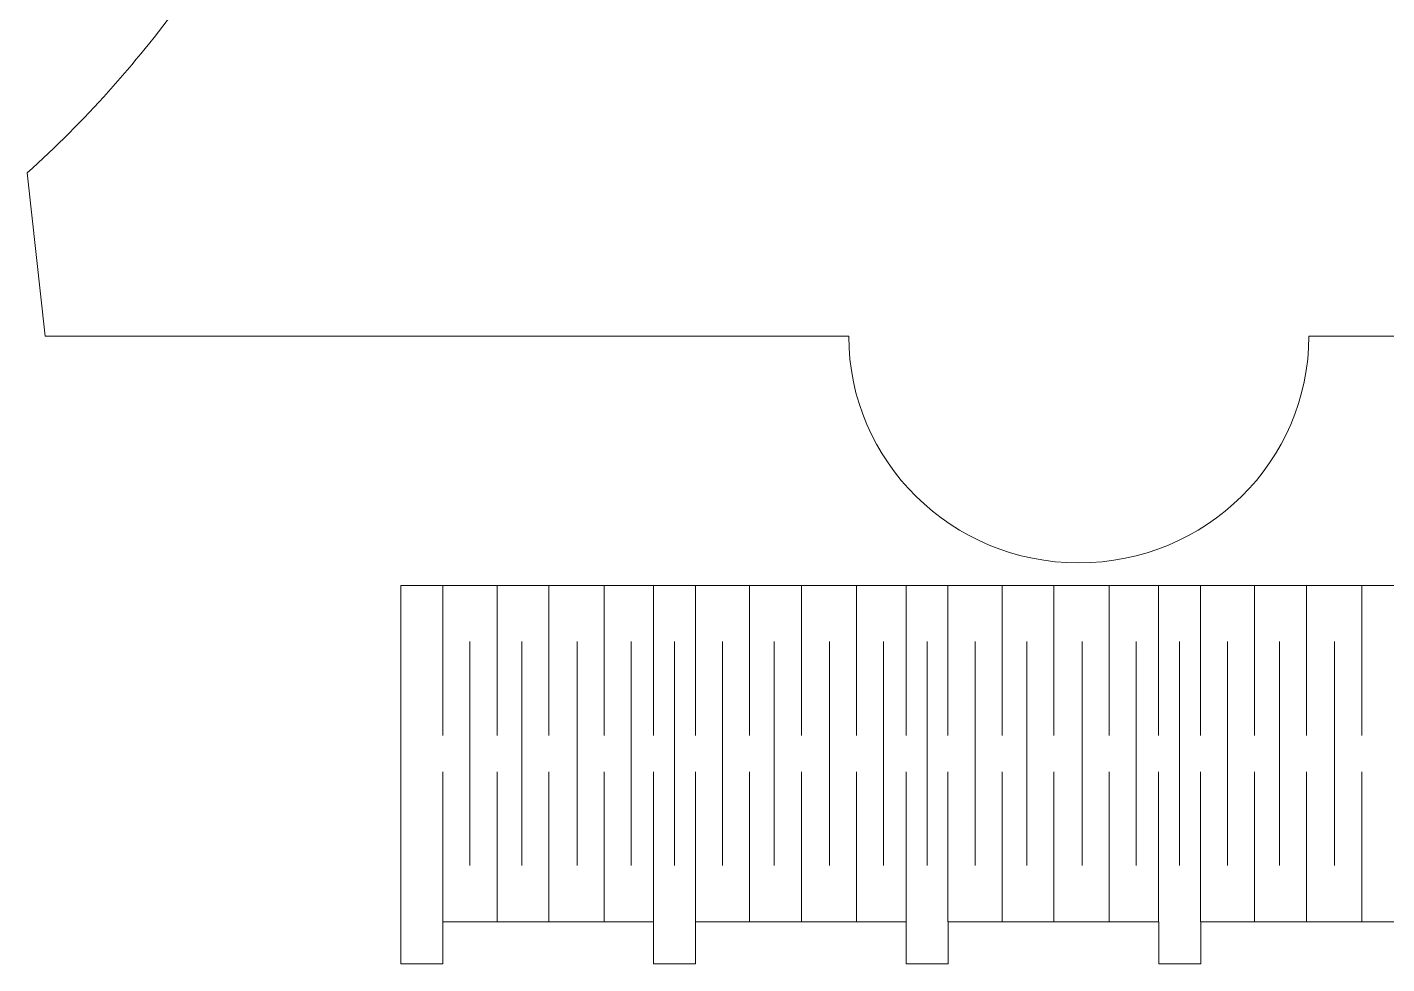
# Model space of a CAD drawing. Header units: centimetres. Extents: x -198 to 198, y -41 to 41.
# Drawn here: x 135.81 to 145.5, y -29.66 to -22.98 of the extents above; entities that cross this region are included whole.
import ezdxf

# ---------------------------------------------------------------- set-up
doc = ezdxf.new("R2010")
doc.units = ezdxf.units.CM
doc.header["$MEASUREMENT"] = 0
doc.layers.add('Camada 1', color=7, linetype='Continuous')

msp = doc.modelspace()

# ---------------------------------------------------------------- linework, layer by layer
at = {"layer": 'Camada 1', "color": 250, "lineweight": 20}
for points, knots in [([(143.3074, -10.80343), (142.40816, -10.80343), (141.67919, -11.5226), (141.67919, -12.40975), (141.67919, -12.40975), (141.67919, -12.55356), (141.69846, -12.69291), (141.73439, -12.82554), (141.73439, -12.82554), (141.00658, -13.06872), (140.38304, -13.50171), (139.80817, -14.14323), (139.80817, -14.14323), (139.46758, -14.5233), (139.19475, -14.95712), (139.00643, -15.43727), (139.00643, -15.43727), (138.58129, -16.52129), (138.79334, -17.45885), (138.63295, -18.71946), (138.63295, -18.71946), (138.4533, -20.13146), (137.73757, -21.66625), (136.89545, -22.81347), (136.89545, -22.81347), (136.57811, -23.24579), (136.21938, -23.64984), (135.8074, -24.02083), (135.8074, -24.02083), (135.8074, -24.02083), (135.93561, -25.18446), (135.93561, -25.18446), (135.93561, -25.18446), (135.93561, -25.18446), (141.66638, -25.18446), (141.66638, -25.18446), (141.66638, -25.18446), (141.66638, -26.0786), (142.40109, -26.80343), (143.3074, -26.80343), (143.3074, -26.80343), (144.21371, -26.80343), (144.94842, -26.0786), (144.94842, -25.18446), (144.94842, -25.18446), (144.94842, -25.18446), (150.67919, -25.18446), (150.67919, -25.18446), (150.67919, -25.18446), (150.67919, -25.18446), (150.8074, -24.02083), (150.8074, -24.02083), (150.8074, -24.02083), (150.39542, -23.64984), (150.03669, -23.24579), (149.71935, -22.81347), (149.71935, -22.81347), (148.87723, -21.66625), (148.1615, -20.13146), (147.98185, -18.71946), (147.98185, -18.71946), (147.82146, -17.45885), (148.03351, -16.52129), (147.60837, -15.43727), (147.60837, -15.43727), (147.42005, -14.95712), (147.14722, -14.5233), (146.80663, -14.14323), (146.80663, -14.14323), (146.23176, -13.50171), (145.60822, -13.06872), (144.88041, -12.82554), (144.88041, -12.82554), (144.91634, -12.69291), (144.93561, -12.55356), (144.93561, -12.40975), (144.93561, -12.40975), (144.93561, -11.5226), (144.20664, -10.80343), (143.3074, -10.80343)], [0, 0, 0, 0, 0.047619, 0.047619, 0.047619, 0.047619, 0.0952381, 0.0952381, 0.0952381, 0.0952381, 0.1428571, 0.1428571, 0.1428571, 0.1428571, 0.1904762, 0.1904762, 0.1904762, 0.1904762, 0.2380952, 0.2380952, 0.2380952, 0.2380952, 0.2857143, 0.2857143, 0.2857143, 0.2857143, 0.3333333, 0.3333333, 0.3333333, 0.3333333, 0.3809524, 0.3809524, 0.3809524, 0.3809524, 0.4285714, 0.4285714, 0.4285714, 0.4285714, 0.4761905, 0.4761905, 0.4761905, 0.4761905, 0.5238095, 0.5238095, 0.5238095, 0.5238095, 0.5714286, 0.5714286, 0.5714286, 0.5714286, 0.6190476, 0.6190476, 0.6190476, 0.6190476, 0.6666667, 0.6666667, 0.6666667, 0.6666667, 0.7142857, 0.7142857, 0.7142857, 0.7142857, 0.7619048, 0.7619048, 0.7619048, 0.7619048, 0.8095238, 0.8095238, 0.8095238, 0.8095238, 0.8571429, 0.8571429, 0.8571429, 0.8571429, 0.9047619, 0.9047619, 0.9047619, 0.9047619, 1, 1, 1, 1]), ([(151.41628, -29.36349), (151.41628, -29.36349), (151.20128, -29.36349), (151.20128, -29.36349), (151.20128, -29.36349), (151.20128, -29.36349), (151.20128, -29.66349), (151.20128, -29.66349), (151.20128, -29.66349), (151.20128, -29.66349), (150.90128, -29.66349), (150.90128, -29.66349), (150.90128, -29.66349), (150.90128, -29.66349), (150.90128, -29.36349), (150.90128, -29.36349), (150.90128, -29.36349), (150.90128, -29.36349), (149.59628, -29.36349), (149.59628, -29.36349), (149.59628, -29.36349), (149.59628, -29.36349), (149.59628, -29.66349), (149.59628, -29.66349), (149.59628, -29.66349), (149.59628, -29.66349), (149.29628, -29.66349), (149.29628, -29.66349), (149.29628, -29.66349), (149.29628, -29.66349), (149.29628, -29.36349), (149.29628, -29.36349), (149.29628, -29.36349), (149.29628, -29.36349), (147.79128, -29.36349), (147.79128, -29.36349), (147.79128, -29.36349), (147.79128, -29.36349), (147.79128, -29.66349), (147.79128, -29.66349), (147.79128, -29.66349), (147.79128, -29.66349), (147.49128, -29.66349), (147.49128, -29.66349), (147.49128, -29.66349), (147.49128, -29.66349), (147.49128, -29.36349), (147.49128, -29.36349), (147.49128, -29.36349), (147.49128, -29.36349), (145.98228, -29.36349), (145.98228, -29.36349), (145.98228, -29.36349), (145.98228, -29.36349), (145.98228, -29.66349), (145.98228, -29.66349), (145.98228, -29.66349), (145.98228, -29.66349), (145.68228, -29.66349), (145.68228, -29.66349), (145.68228, -29.66349), (145.68228, -29.66349), (145.68228, -29.36349), (145.68228, -29.36349), (145.68228, -29.36349), (145.68228, -29.36349), (144.17728, -29.36349), (144.17728, -29.36349), (144.17728, -29.36349), (144.17728, -29.36349), (144.17728, -29.66349), (144.17728, -29.66349), (144.17728, -29.66349), (144.17728, -29.66349), (143.87728, -29.66349), (143.87728, -29.66349), (143.87728, -29.66349), (143.87728, -29.66349), (143.87728, -29.36349), (143.87728, -29.36349), (143.87728, -29.36349), (143.87728, -29.36349), (142.37528, -29.36349), (142.37528, -29.36349), (142.37528, -29.36349), (142.37528, -29.36349), (142.37528, -29.66349), (142.37528, -29.66349), (142.37528, -29.66349), (142.37528, -29.66349), (142.07528, -29.66349), (142.07528, -29.66349), (142.07528, -29.66349), (142.07528, -29.66349), (142.07528, -29.36349), (142.07528, -29.36349), (142.07528, -29.36349), (142.07528, -29.36349), (140.57328, -29.36349), (140.57328, -29.36349), (140.57328, -29.36349), (140.57328, -29.36349), (140.57328, -29.66349), (140.57328, -29.66349), (140.57328, -29.66349), (140.57328, -29.66349), (140.27328, -29.66349), (140.27328, -29.66349), (140.27328, -29.66349), (140.27328, -29.66349), (140.27328, -29.36349), (140.27328, -29.36349), (140.27328, -29.36349), (140.27328, -29.36349), (138.77228, -29.36349), (138.77228, -29.36349), (138.77228, -29.36349), (138.77228, -29.36349), (138.77228, -29.66349), (138.77228, -29.66349), (138.77228, -29.66349), (138.21323, -29.66349), (139.03233, -29.66349), (138.47328, -29.66349), (138.47328, -29.66349), (138.47328, -29.66349), (138.47328, -26.96349), (138.47328, -26.96349), (138.47328, -26.96349), (143.38861, -26.96349), (146.50095, -26.96349), (151.41628, -26.96349), (151.41628, -26.96349), (151.41628, -26.96349), (154.37216, -26.96349), (154.37216, -26.96349), (154.37216, -26.96349), (159.28749, -26.96349), (162.39983, -26.96349), (167.31516, -26.96349), (167.31516, -26.96349), (167.31516, -26.96349), (167.31516, -29.66349), (167.31516, -29.66349), (167.31516, -29.66349), (166.75611, -29.66349), (167.57521, -29.66349), (167.01616, -29.66349), (167.01616, -29.66349), (167.01616, -29.66349), (167.01616, -29.36349), (167.01616, -29.36349), (167.01616, -29.36349), (167.01616, -29.36349), (165.51516, -29.36349), (165.51516, -29.36349), (165.51516, -29.36349), (165.51516, -29.36349), (165.51516, -29.66349), (165.51516, -29.66349), (165.51516, -29.66349), (165.51516, -29.66349), (165.21516, -29.66349), (165.21516, -29.66349), (165.21516, -29.66349), (165.21516, -29.66349), (165.21516, -29.36349), (165.21516, -29.36349), (165.21516, -29.36349), (165.21516, -29.36349), (163.71316, -29.36349), (163.71316, -29.36349), (163.71316, -29.36349), (163.71316, -29.36349), (163.71316, -29.66349), (163.71316, -29.66349), (163.71316, -29.66349), (163.71316, -29.66349), (163.41316, -29.66349), (163.41316, -29.66349), (163.41316, -29.66349), (163.41316, -29.66349), (163.41316, -29.36349), (163.41316, -29.36349), (163.41316, -29.36349), (163.41316, -29.36349), (161.91116, -29.36349), (161.91116, -29.36349), (161.91116, -29.36349), (161.91116, -29.36349), (161.91116, -29.66349), (161.91116, -29.66349), (161.91116, -29.66349), (161.91116, -29.66349), (161.61116, -29.66349), (161.61116, -29.66349), (161.61116, -29.66349), (161.61116, -29.66349), (161.61116, -29.36349), (161.61116, -29.36349), (161.61116, -29.36349), (161.61116, -29.36349), (160.10616, -29.36349), (160.10616, -29.36349), (160.10616, -29.36349), (160.10616, -29.36349), (160.10616, -29.66349), (160.10616, -29.66349), (160.10616, -29.66349), (160.10616, -29.66349), (159.80616, -29.66349), (159.80616, -29.66349), (159.80616, -29.66349), (159.80616, -29.66349), (159.80616, -29.36349), (159.80616, -29.36349), (159.80616, -29.36349), (159.80616, -29.36349), (158.29716, -29.36349), (158.29716, -29.36349), (158.29716, -29.36349), (158.29716, -29.36349), (158.29716, -29.66349), (158.29716, -29.66349), (158.29716, -29.66349), (158.29716, -29.66349), (157.99716, -29.66349), (157.99716, -29.66349), (157.99716, -29.66349), (157.99716, -29.66349), (157.99716, -29.36349), (157.99716, -29.36349), (157.99716, -29.36349), (157.99716, -29.36349), (156.49216, -29.36349), (156.49216, -29.36349), (156.49216, -29.36349), (156.49216, -29.36349), (156.49216, -29.66349), (156.49216, -29.66349), (156.49216, -29.66349), (156.49216, -29.66349), (156.19216, -29.66349), (156.19216, -29.66349), (156.19216, -29.66349), (156.19216, -29.66349), (156.19216, -29.36349), (156.19216, -29.36349), (156.19216, -29.36349), (156.19216, -29.36349), (154.88716, -29.36349), (154.88716, -29.36349), (154.88716, -29.36349), (154.88716, -29.36349), (154.88716, -29.66349), (154.88716, -29.66349), (154.88716, -29.66349), (154.88716, -29.66349), (154.58716, -29.66349), (154.58716, -29.66349), (154.58716, -29.66349), (154.58716, -29.66349), (154.58716, -29.36349), (154.58716, -29.36349), (154.58716, -29.36349), (154.58716, -29.36349), (154.37216, -29.36349), (154.37216, -29.36349), (154.37216, -29.36349), (154.37216, -29.36349), (153.89422, -29.36349), (153.89422, -29.36349), (153.89422, -29.36349), (153.89422, -29.36349), (153.89422, -29.66349), (153.89422, -29.66349), (153.89422, -29.66349), (153.89422, -29.66349), (151.89422, -29.66349), (151.89422, -29.66349), (151.89422, -29.66349), (151.89422, -29.66349), (151.89422, -29.36349), (151.89422, -29.36349), (151.89422, -29.36349), (151.89422, -29.36349), (151.41628, -29.36349), (151.41628, -29.36349)], [0, 0, 0, 0, 0.0136986, 0.0136986, 0.0136986, 0.0136986, 0.0273973, 0.0273973, 0.0273973, 0.0273973, 0.0410959, 0.0410959, 0.0410959, 0.0410959, 0.0547945, 0.0547945, 0.0547945, 0.0547945, 0.0684932, 0.0684932, 0.0684932, 0.0684932, 0.0821918, 0.0821918, 0.0821918, 0.0821918, 0.0958904, 0.0958904, 0.0958904, 0.0958904, 0.109589, 0.109589, 0.109589, 0.109589, 0.1232877, 0.1232877, 0.1232877, 0.1232877, 0.1369863, 0.1369863, 0.1369863, 0.1369863, 0.1506849, 0.1506849, 0.1506849, 0.1506849, 0.1643836, 0.1643836, 0.1643836, 0.1643836, 0.1780822, 0.1780822, 0.1780822, 0.1780822, 0.1917808, 0.1917808, 0.1917808, 0.1917808, 0.2054795, 0.2054795, 0.2054795, 0.2054795, 0.2191781, 0.2191781, 0.2191781, 0.2191781, 0.2328767, 0.2328767, 0.2328767, 0.2328767, 0.2465753, 0.2465753, 0.2465753, 0.2465753, 0.260274, 0.260274, 0.260274, 0.260274, 0.2739726, 0.2739726, 0.2739726, 0.2739726, 0.2876712, 0.2876712, 0.2876712, 0.2876712, 0.3013699, 0.3013699, 0.3013699, 0.3013699, 0.3150685, 0.3150685, 0.3150685, 0.3150685, 0.3287671, 0.3287671, 0.3287671, 0.3287671, 0.3424658, 0.3424658, 0.3424658, 0.3424658, 0.3561644, 0.3561644, 0.3561644, 0.3561644, 0.369863, 0.369863, 0.369863, 0.369863, 0.3835616, 0.3835616, 0.3835616, 0.3835616, 0.3972603, 0.3972603, 0.3972603, 0.3972603, 0.4109589, 0.4109589, 0.4109589, 0.4109589, 0.4246575, 0.4246575, 0.4246575, 0.4246575, 0.4383562, 0.4383562, 0.4383562, 0.4383562, 0.4520548, 0.4520548, 0.4520548, 0.4520548, 0.4657534, 0.4657534, 0.4657534, 0.4657534, 0.4794521, 0.4794521, 0.4794521, 0.4794521, 0.4931507, 0.4931507, 0.4931507, 0.4931507, 0.5068493, 0.5068493, 0.5068493, 0.5068493, 0.5205479, 0.5205479, 0.5205479, 0.5205479, 0.5342466, 0.5342466, 0.5342466, 0.5342466, 0.5479452, 0.5479452, 0.5479452, 0.5479452, 0.5616438, 0.5616438, 0.5616438, 0.5616438, 0.5753425, 0.5753425, 0.5753425, 0.5753425, 0.5890411, 0.5890411, 0.5890411, 0.5890411, 0.6027397, 0.6027397, 0.6027397, 0.6027397, 0.6164384, 0.6164384, 0.6164384, 0.6164384, 0.630137, 0.630137, 0.630137, 0.630137, 0.6438356, 0.6438356, 0.6438356, 0.6438356, 0.6575342, 0.6575342, 0.6575342, 0.6575342, 0.6712329, 0.6712329, 0.6712329, 0.6712329, 0.6849315, 0.6849315, 0.6849315, 0.6849315, 0.6986301, 0.6986301, 0.6986301, 0.6986301, 0.7123288, 0.7123288, 0.7123288, 0.7123288, 0.7260274, 0.7260274, 0.7260274, 0.7260274, 0.739726, 0.739726, 0.739726, 0.739726, 0.7534247, 0.7534247, 0.7534247, 0.7534247, 0.7671233, 0.7671233, 0.7671233, 0.7671233, 0.7808219, 0.7808219, 0.7808219, 0.7808219, 0.7945205, 0.7945205, 0.7945205, 0.7945205, 0.8082192, 0.8082192, 0.8082192, 0.8082192, 0.8219178, 0.8219178, 0.8219178, 0.8219178, 0.8356164, 0.8356164, 0.8356164, 0.8356164, 0.8493151, 0.8493151, 0.8493151, 0.8493151, 0.8630137, 0.8630137, 0.8630137, 0.8630137, 0.8767123, 0.8767123, 0.8767123, 0.8767123, 0.890411, 0.890411, 0.890411, 0.890411, 0.9041096, 0.9041096, 0.9041096, 0.9041096, 0.9178082, 0.9178082, 0.9178082, 0.9178082, 0.9315068, 0.9315068, 0.9315068, 0.9315068, 0.9452055, 0.9452055, 0.9452055, 0.9452055, 0.9589041, 0.9589041, 0.9589041, 0.9589041, 0.9726027, 0.9726027, 0.9726027, 0.9726027, 1, 1, 1, 1])]:
    msp.add_open_spline(points, degree=3, knots=knots, dxfattribs=at)
for points in [[(138.77226, -28.03373), (138.77226, -28.03373), (138.77226, -26.96349), (138.77226, -26.96349)], [(139.15809, -28.03374), (139.15809, -28.03374), (139.15809, -26.96349), (139.15809, -26.96349)], [(139.52786, -28.03374), (139.52786, -28.03374), (139.52786, -26.96349), (139.52786, -26.96349)], [(139.92177, -28.03374), (139.92177, -28.03374), (139.92177, -26.96349), (139.92177, -26.96349)], [(140.27426, -28.03373), (140.27426, -28.03373), (140.27426, -26.96349), (140.27426, -26.96349)], [(140.57326, -28.03373), (140.57326, -28.03373), (140.57326, -26.96349), (140.57326, -26.96349)], [(140.95909, -28.03374), (140.95909, -28.03374), (140.95909, -26.96349), (140.95909, -26.96349)], [(141.32886, -28.03374), (141.32886, -28.03374), (141.32886, -26.96349), (141.32886, -26.96349)], [(141.72277, -28.03374), (141.72277, -28.03374), (141.72277, -26.96349), (141.72277, -26.96349)], [(142.07526, -28.03373), (142.07526, -28.03373), (142.07526, -26.96349), (142.07526, -26.96349)], [(142.37426, -28.03373), (142.37426, -28.03373), (142.37426, -26.96349), (142.37426, -26.96349)], [(142.76009, -28.03374), (142.76009, -28.03374), (142.76009, -26.96349), (142.76009, -26.96349)], [(143.12986, -28.03374), (143.12986, -28.03374), (143.12986, -26.96349), (143.12986, -26.96349)], [(143.52377, -28.03374), (143.52377, -28.03374), (143.52377, -26.96349), (143.52377, -26.96349)], [(143.87626, -28.03373), (143.87626, -28.03373), (143.87626, -26.96349), (143.87626, -26.96349)], [(144.17526, -28.03373), (144.17526, -28.03373), (144.17526, -26.96349), (144.17526, -26.96349)], [(144.56109, -28.03374), (144.56109, -28.03374), (144.56109, -26.96349), (144.56109, -26.96349)], [(144.93086, -28.03374), (144.93086, -28.03374), (144.93086, -26.96349), (144.93086, -26.96349)], [(145.32477, -28.03374), (145.32477, -28.03374), (145.32477, -26.96349), (145.32477, -26.96349)], [(138.96518, -28.03374), (138.96518, -28.03374), (138.96518, -27.36483), (138.96518, -27.36483)], [(139.33493, -28.03374), (139.33493, -28.03374), (139.33493, -27.36483), (139.33493, -27.36483)], [(139.72886, -28.03374), (139.72886, -28.03374), (139.72886, -27.36483), (139.72886, -27.36483)], [(140.1147, -28.03374), (140.1147, -28.03374), (140.1147, -27.36483), (140.1147, -27.36483)], [(140.42425, -28.03373), (140.42425, -28.03373), (140.42425, -27.36483), (140.42425, -27.36483)], [(140.76618, -28.03374), (140.76618, -28.03374), (140.76618, -27.36483), (140.76618, -27.36483)], [(141.13593, -28.03374), (141.13593, -28.03374), (141.13593, -27.36483), (141.13593, -27.36483)], [(141.52986, -28.03374), (141.52986, -28.03374), (141.52986, -27.36483), (141.52986, -27.36483)], [(141.9157, -28.03374), (141.9157, -28.03374), (141.9157, -27.36483), (141.9157, -27.36483)], [(142.22525, -28.03373), (142.22525, -28.03373), (142.22525, -27.36483), (142.22525, -27.36483)], [(142.56718, -28.03374), (142.56718, -28.03374), (142.56718, -27.36483), (142.56718, -27.36483)], [(142.93693, -28.03374), (142.93693, -28.03374), (142.93693, -27.36483), (142.93693, -27.36483)], [(143.33086, -28.03374), (143.33086, -28.03374), (143.33086, -27.36483), (143.33086, -27.36483)], [(143.7167, -28.03374), (143.7167, -28.03374), (143.7167, -27.36483), (143.7167, -27.36483)], [(144.02625, -28.03373), (144.02625, -28.03373), (144.02625, -27.36483), (144.02625, -27.36483)], [(144.36818, -28.03374), (144.36818, -28.03374), (144.36818, -27.36483), (144.36818, -27.36483)], [(144.73793, -28.03374), (144.73793, -28.03374), (144.73793, -27.36483), (144.73793, -27.36483)], [(145.13186, -28.03374), (145.13186, -28.03374), (145.13186, -27.36483), (145.13186, -27.36483)], [(138.96518, -28.03374), (138.96518, -28.03374), (138.96518, -28.1635), (138.96518, -28.1635)], [(139.33493, -28.03374), (139.33493, -28.03374), (139.33493, -28.1635), (139.33493, -28.1635)], [(139.72886, -28.03374), (139.72886, -28.03374), (139.72886, -28.1635), (139.72886, -28.1635)], [(140.1147, -28.03374), (140.1147, -28.03374), (140.1147, -28.1635), (140.1147, -28.1635)], [(140.42425, -28.03373), (140.42425, -28.03373), (140.42425, -28.1635), (140.42425, -28.1635)], [(140.76618, -28.03374), (140.76618, -28.03374), (140.76618, -28.1635), (140.76618, -28.1635)], [(141.13593, -28.03374), (141.13593, -28.03374), (141.13593, -28.1635), (141.13593, -28.1635)], [(141.52986, -28.03374), (141.52986, -28.03374), (141.52986, -28.1635), (141.52986, -28.1635)], [(141.9157, -28.03374), (141.9157, -28.03374), (141.9157, -28.1635), (141.9157, -28.1635)], [(142.22525, -28.03373), (142.22525, -28.03373), (142.22525, -28.1635), (142.22525, -28.1635)], [(142.56718, -28.03374), (142.56718, -28.03374), (142.56718, -28.1635), (142.56718, -28.1635)], [(142.93693, -28.03374), (142.93693, -28.03374), (142.93693, -28.1635), (142.93693, -28.1635)], [(143.33086, -28.03374), (143.33086, -28.03374), (143.33086, -28.1635), (143.33086, -28.1635)], [(143.7167, -28.03374), (143.7167, -28.03374), (143.7167, -28.1635), (143.7167, -28.1635)], [(144.02625, -28.03373), (144.02625, -28.03373), (144.02625, -28.1635), (144.02625, -28.1635)], [(144.36818, -28.03374), (144.36818, -28.03374), (144.36818, -28.1635), (144.36818, -28.1635)], [(144.73793, -28.03374), (144.73793, -28.03374), (144.73793, -28.1635), (144.73793, -28.1635)], [(145.13186, -28.03374), (145.13186, -28.03374), (145.13186, -28.1635), (145.13186, -28.1635)], [(138.96518, -28.29324), (138.96518, -28.29324), (138.96518, -28.1635), (138.96518, -28.1635)], [(139.33493, -28.29324), (139.33493, -28.29324), (139.33493, -28.1635), (139.33493, -28.1635)], [(139.72886, -28.29324), (139.72886, -28.29324), (139.72886, -28.1635), (139.72886, -28.1635)], [(140.1147, -28.29324), (140.1147, -28.29324), (140.1147, -28.1635), (140.1147, -28.1635)], [(140.42425, -28.29325), (140.42425, -28.29325), (140.42425, -28.1635), (140.42425, -28.1635)], [(140.76618, -28.29324), (140.76618, -28.29324), (140.76618, -28.1635), (140.76618, -28.1635)], [(141.13593, -28.29324), (141.13593, -28.29324), (141.13593, -28.1635), (141.13593, -28.1635)], [(141.52986, -28.29324), (141.52986, -28.29324), (141.52986, -28.1635), (141.52986, -28.1635)], [(141.9157, -28.29324), (141.9157, -28.29324), (141.9157, -28.1635), (141.9157, -28.1635)], [(142.22525, -28.29325), (142.22525, -28.29325), (142.22525, -28.1635), (142.22525, -28.1635)], [(142.56718, -28.29324), (142.56718, -28.29324), (142.56718, -28.1635), (142.56718, -28.1635)], [(142.93693, -28.29324), (142.93693, -28.29324), (142.93693, -28.1635), (142.93693, -28.1635)], [(143.33086, -28.29324), (143.33086, -28.29324), (143.33086, -28.1635), (143.33086, -28.1635)], [(143.7167, -28.29324), (143.7167, -28.29324), (143.7167, -28.1635), (143.7167, -28.1635)], [(144.02625, -28.29325), (144.02625, -28.29325), (144.02625, -28.1635), (144.02625, -28.1635)], [(144.36818, -28.29324), (144.36818, -28.29324), (144.36818, -28.1635), (144.36818, -28.1635)], [(144.73793, -28.29324), (144.73793, -28.29324), (144.73793, -28.1635), (144.73793, -28.1635)], [(145.13186, -28.29324), (145.13186, -28.29324), (145.13186, -28.1635), (145.13186, -28.1635)], [(138.77226, -28.29325), (138.77226, -28.29325), (138.77226, -29.36349), (138.77226, -29.36349)], [(138.96518, -28.29324), (138.96518, -28.29324), (138.96518, -28.96215), (138.96518, -28.96215)], [(139.15809, -28.29324), (139.15809, -28.29324), (139.15809, -29.36349), (139.15809, -29.36349)], [(139.33493, -28.29324), (139.33493, -28.29324), (139.33493, -28.96215), (139.33493, -28.96215)], [(139.52786, -28.29324), (139.52786, -28.29324), (139.52786, -29.36349), (139.52786, -29.36349)], [(139.72886, -28.29324), (139.72886, -28.29324), (139.72886, -28.96215), (139.72886, -28.96215)], [(139.92177, -28.29324), (139.92177, -28.29324), (139.92177, -29.36349), (139.92177, -29.36349)], [(140.1147, -28.29324), (140.1147, -28.29324), (140.1147, -28.96215), (140.1147, -28.96215)], [(140.27426, -28.29325), (140.27426, -28.29325), (140.27426, -29.36349), (140.27426, -29.36349)], [(140.42425, -28.29325), (140.42425, -28.29325), (140.42425, -28.96215), (140.42425, -28.96215)], [(140.57326, -28.29325), (140.57326, -28.29325), (140.57326, -29.36349), (140.57326, -29.36349)], [(140.76618, -28.29324), (140.76618, -28.29324), (140.76618, -28.96215), (140.76618, -28.96215)], [(140.95909, -28.29324), (140.95909, -28.29324), (140.95909, -29.36349), (140.95909, -29.36349)], [(141.13593, -28.29324), (141.13593, -28.29324), (141.13593, -28.96215), (141.13593, -28.96215)], [(141.32886, -28.29324), (141.32886, -28.29324), (141.32886, -29.36349), (141.32886, -29.36349)], [(141.52986, -28.29324), (141.52986, -28.29324), (141.52986, -28.96215), (141.52986, -28.96215)], [(141.72277, -28.29324), (141.72277, -28.29324), (141.72277, -29.36349), (141.72277, -29.36349)], [(141.9157, -28.29324), (141.9157, -28.29324), (141.9157, -28.96215), (141.9157, -28.96215)], [(142.07526, -28.29325), (142.07526, -28.29325), (142.07526, -29.36349), (142.07526, -29.36349)], [(142.22525, -28.29325), (142.22525, -28.29325), (142.22525, -28.96215), (142.22525, -28.96215)], [(142.37426, -28.29325), (142.37426, -28.29325), (142.37426, -29.36349), (142.37426, -29.36349)], [(142.56718, -28.29324), (142.56718, -28.29324), (142.56718, -28.96215), (142.56718, -28.96215)], [(142.76009, -28.29324), (142.76009, -28.29324), (142.76009, -29.36349), (142.76009, -29.36349)], [(142.93693, -28.29324), (142.93693, -28.29324), (142.93693, -28.96215), (142.93693, -28.96215)], [(143.12986, -28.29324), (143.12986, -28.29324), (143.12986, -29.36349), (143.12986, -29.36349)], [(143.33086, -28.29324), (143.33086, -28.29324), (143.33086, -28.96215), (143.33086, -28.96215)], [(143.52377, -28.29324), (143.52377, -28.29324), (143.52377, -29.36349), (143.52377, -29.36349)], [(143.7167, -28.29324), (143.7167, -28.29324), (143.7167, -28.96215), (143.7167, -28.96215)], [(143.87626, -28.29325), (143.87626, -28.29325), (143.87626, -29.36349), (143.87626, -29.36349)], [(144.02625, -28.29325), (144.02625, -28.29325), (144.02625, -28.96215), (144.02625, -28.96215)], [(144.17526, -28.29325), (144.17526, -28.29325), (144.17526, -29.36349), (144.17526, -29.36349)], [(144.36818, -28.29324), (144.36818, -28.29324), (144.36818, -28.96215), (144.36818, -28.96215)], [(144.56109, -28.29324), (144.56109, -28.29324), (144.56109, -29.36349), (144.56109, -29.36349)], [(144.73793, -28.29324), (144.73793, -28.29324), (144.73793, -28.96215), (144.73793, -28.96215)], [(144.93086, -28.29324), (144.93086, -28.29324), (144.93086, -29.36349), (144.93086, -29.36349)], [(145.13186, -28.29324), (145.13186, -28.29324), (145.13186, -28.96215), (145.13186, -28.96215)], [(145.32477, -28.29324), (145.32477, -28.29324), (145.32477, -29.36349), (145.32477, -29.36349)]]:
    msp.add_open_spline(points, degree=3, dxfattribs=at)

doc.saveas('drawing.dxf')
